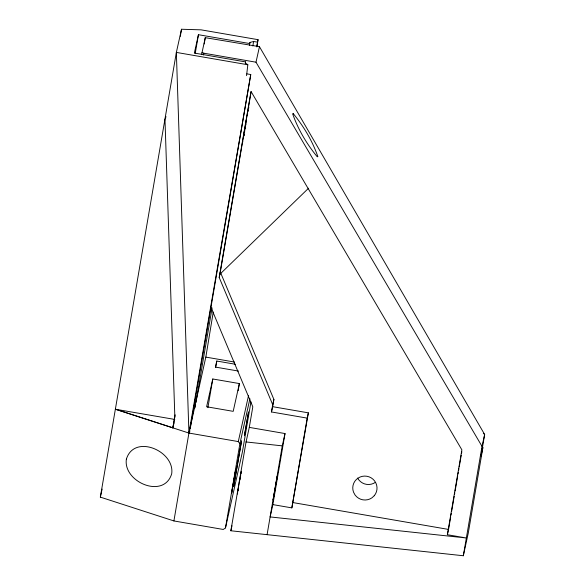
<?xml version="1.0" encoding="UTF-8"?>
<svg xmlns="http://www.w3.org/2000/svg" width="585" height="585" viewBox="0 0 585 585"><rect width="100%" height="100%" fill="white"/><g stroke="black" fill="none" stroke-linecap="round" stroke-linejoin="round"><path stroke-width="0.88" d="M246.548 75.655L247.835 64.752L245.371 63.019L245.62 61.915L194.352 53.067L198.439 34.705L249.707 43.553L249.949 42.449L253.605 41.484L257.51 42.157L258.058 39.67L201.094 29.842L181.511 29.25L176.356 52.409L100.342 497.118L173.906 520.942L223.273 529.462L225.488 527.919L242.395 451.964L250.965 401.836M242.548 142.784L242.782 141.256M243.704 136.181L243.93 134.74M247.433 115.135L247.652 113.695M248.581 108.62L248.815 107.092M240.954 473.711L241.181 472.307M173.906 520.942L188.926 433.061L205.832 357.106L213.254 312.017M256.873 46.888L258.058 39.67M165.621 118.155L165.913 116.4M243.587 136.312L243.865 134.638M244.274 132.627L244.567 130.872M238.314 488.044L237.364 494.025L237.605 492.95M240.398 477.046L240.691 475.291M276.12 483.21L277.217 476.351L273.085 500.182L275.608 486.186M180.297 36.343L181.511 29.25L181.577 31.071M195.207 53.608L198.439 34.705M201.649 54.339L205.269 37.674L259.455 46.683L484.658 434.501L480.987 456.007L482.896 447.423L482.647 448.958L468.263 533.11L463.32 555.75L230.87 530.77L246.051 441.953L249.29 427.386L252.808 406.816L211.053 307.578M204.194 43.977L205.269 37.674M203.478 54.99L203.785 53.191L201.964 52.54M115.64 409.281L172.919 427.854L175.142 414.845M245.312 63.714L245.62 61.915M249.4 45.352L249.949 42.449M252.837 45.981L253.605 41.484M189.577 432.41L189.884 430.618M190.191 428.827L250.753 74.529L246.855 73.856M194.995 407.869L195.609 404.286M195.917 402.495L212.084 307.922M256.742 46.661L257.51 42.157M271.477 411.964L272.654 406.677L308.368 412.842L307.198 418.121L271.477 411.964L272.72 404.703L219.199 277.502L251.009 91.436L461.879 449.843L447.371 534.712L466.362 537.988L270.124 516.928L272.866 504.606L285.012 433.551L249.29 427.386M251.126 91.728L219.938 274.204L308.573 188.209M244.274 132.181L244.545 130.601M244.837 129.256L245.217 127.018M246.27 122.111L246.519 120.627M207.887 407.679L212.794 378.985L239.375 383.57L238.153 390.743M215.711 367.329L216.786 361.047L235.397 364.258M225.488 527.919L239.872 443.774L249.905 398.729M238.461 487.166L238.965 484.19M239.894 480.029L240.15 478.537M272.654 406.677L273.897 399.423L220.377 272.222L219.199 277.502M267.082 534.69L282.27 445.865L285.012 433.551M272.866 504.606L291.849 507.882L307.198 418.121M291.849 507.882L308.368 412.842M450.684 516.921L448.549 529.425L293.026 502.595M450.991 515.136L451.298 513.345M451.598 511.561L454.194 496.372M454.501 494.588L454.808 492.804M455.115 491.012L457.711 475.824M458.011 474.04L458.318 472.256M458.625 470.472L458.933 468.68M459.24 466.896L461.221 455.284M461.528 453.492L461.836 451.708M463.32 555.75L482.018 446.362L484.658 434.501L483.305 433.317M250.753 74.529L188.926 433.061L238.292 441.573L239.872 443.774M245.371 125.768L245.751 123.896M245.744 125.197L246.007 123.64M239.104 483.407L239.506 481.067M246.08 121.673L246.358 120.064M245.071 129.029L245.342 127.501M239.638 480.307L241.254 471.269M244.581 131.8L244.83 130.411M172.816 427.84L174.835 416.637L164.97 119.026M247.813 111.859L248.084 110.397M238.058 490.501L238.336 488.965M243.857 135.779L244.164 134.104M100.342 497.118L102.126 489.089M172.919 427.854L174.037 422.831M482.018 446.362L256.003 62.2L259.455 46.683M212.794 378.985L206.615 406.758L233.196 411.343L239.375 383.57M216.786 361.047L215.441 367.095L238.483 371.065M238.292 441.573L248.515 395.65M230.87 530.77L231.989 525.747M272.72 404.703L273.897 399.423M447.371 534.712L448.351 530.31M246.051 441.953L282.27 445.865M203.785 53.191L256.003 62.2M247.835 64.752L176.356 52.409L188.926 433.061L115.362 409.229L174.791 419.438M205.832 357.106L234.556 362.056M375.373 482.347A12.139 11.949 12.5 0 1 357.625 478.091M126.375 459.174C122.894 482.018 163.895 499.524 171.676 473.85C175.156 450.998 134.162 433.5 126.375 459.174M231.762 492.365L231.667 493.038L235.799 469.207L231.762 492.365M233.89 484.936L233.722 486.223L241.583 440.819L233.89 484.936M244.508 435.101L244.413 435.781L248.545 411.942L244.508 435.101M374.246 495.722L371.928 497.835A12.139 11.949 12.5 0 1 355.007 494.917L353.523 492.146A12.139 11.949 12.5 0 1 366.905 476.263A12.139 11.949 12.5 0 1 374.246 495.722M293.268 113.665L292.646 113.79C297.999 129.307 306.803 144.1 317.238 156.765L317.86 156.641C312.507 141.124 303.703 126.331 293.268 113.665"/></g></svg>
